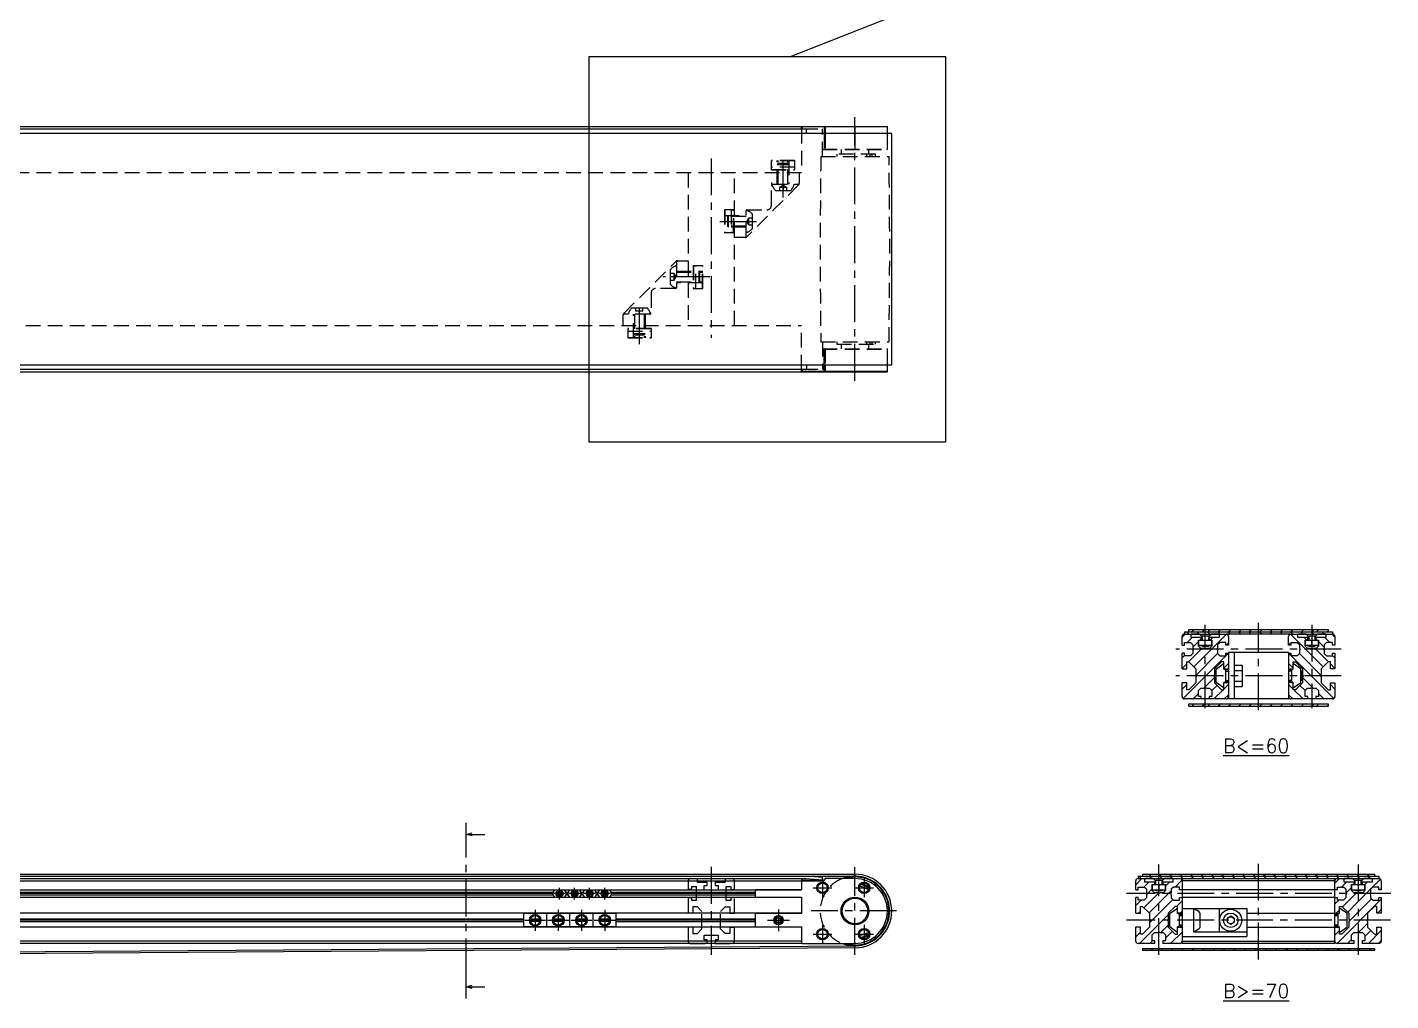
# Model space of a CAD drawing. Extents: x 0 to 1769, y -8 to 950.
# Drawn here: x 981 to 1569, y 109 to 529 of the extents above; entities that cross this region are included whole.
import ezdxf

# ---------------------------------------------------------------- set-up
doc = ezdxf.new("R2010")
doc.units = 0
doc.header["$LTSCALE"] = 0.5
doc.linetypes.add('CENTER', pattern=[50.8, 31.75, -6.35, 6.35, -6.35])
doc.linetypes.add('DASHED', pattern=[19.05, 12.7, -6.35])
for name, color, linetype in [('MSM_CENTER', 1, 'CENTER'), ('MSM_CONTINUOUS', 7, 'CONTINUOUS'), ('MSM_DASHED', 4, 'DASHED'), ('MSM_NARROW', 5, 'CONTINUOUS'), ('MSM_PART_NUMBER', 7, 'CONTINUOUS')]:
    doc.layers.add(name, color=color, linetype=linetype)
doc.styles.get("Standard").update_dxf_attribs({"font": 'txt.shx', "height": 3, "bigfont": 'bigfont.shx'})

msp = doc.modelspace()

# ---------------------------------------------------------------- linework, layer by layer
at = {"layer": 'MSM_CENTER'}
for p, q in [((1338.23, 376.89), (1338.23, 490.67)), ((1276.23, 472.84), (1276.23, 395.41)), ((1307.23, 455.92), (1307.23, 472.97)), ((1279.93, 445.67), (1296.98, 445.67)), ((1275.55, 421.67), (1255.48, 421.67)), ((1245.23, 392.67), (1245.23, 411.42)), ((1489.41, 235.53), (1489.41, 271.53)), ((1512.41, 234.63), (1512.41, 272.43)), ((1535.41, 271.53), (1535.41, 235.53)), ((1548.11, 261.03), (1476.71, 261.03)), ((1548.11, 249.53), (1476.71, 249.53)), ((1170.51, 120.26), (1170.51, 176.06)), ((1276.23, 167), (1276.23, 129)), ((1338.23, 129.1), (1338.23, 166.9)), ((1469.41, 129), (1469.41, 168)), ((1512.41, 127.1), (1512.41, 168.9)), ((1555.41, 168), (1555.41, 129)), ((1324.23, 162), (1324.23, 154)), ((1342.23, 162), (1342.23, 154)), ((1213.23, 155.5), (1208.23, 155.5)), ((1210.73, 153), (1210.73, 158)), ((1219.73, 155.5), (1214.73, 155.5)), ((1217.23, 153), (1217.23, 158)), ((1226.23, 155.5), (1221.23, 155.5)), ((1223.73, 153), (1223.73, 158)), ((1232.73, 155.5), (1227.73, 155.5)), ((1230.23, 153), (1230.23, 158)), ((1320.23, 158), (1328.23, 158)), ((1338.23, 158), (1346.23, 158)), ((1569.47, 155.5), (1455.41, 155.5)), ((1200.23, 148.5), (1200.23, 139.5)), ((1210.23, 148.5), (1210.23, 139.5)), ((1220.23, 148.5), (1220.23, 139.5)), ((1230.23, 148.5), (1230.23, 139.5)), ((1305.23, 148.7), (1305.23, 139.3)), ((1356.23, 148), (1319.33, 148)), ((1195.73, 144), (1204.73, 144)), ((1205.73, 144), (1214.73, 144)), ((1215.73, 144), (1224.73, 144)), ((1225.73, 144), (1234.73, 144)), ((1300.53, 144), (1309.94, 144)), ((1324.23, 142), (1324.23, 134)), ((1342.23, 142), (1342.23, 134)), ((1569.41, 144), (1455.41, 144)), ((1320.23, 138), (1328.23, 138)), ((1338.23, 138), (1346.23, 138))]:
    msp.add_line(p, q, dxfattribs=at)
at = {"layer": 'MSM_CONTINUOUS'}
for p, q in [((1354.13, 483.67), (322.33, 483.67)), ((324.43, 486.67), (1352.03, 486.67)), ((352.16, 485.67), (1322.21, 485.67)), ((1315.23, 485.67), (1315.23, 486.67)), ((1352.23, 486.47), (1315.23, 486.47)), ((1315.43, 486.67), (1315.43, 485.67)), ((1317.27, 483.67), (1317.27, 485.67)), ((1324.29, 483.67), (1324.29, 485.67)), ((1325.03, 486.67), (1325.03, 483.67)), ((1325.23, 486.47), (1325.23, 483.67)), ((1325.43, 486.67), (1325.43, 483.67)), ((1338.23, 486.67), (1338.23, 476.67)), ((1352.23, 483.67), (1352.23, 486.47)), ((1354.13, 383.67), (1354.13, 483.67)), ((1354.13, 383.67), (322.33, 383.67)), ((1317.27, 383.67), (1317.27, 381.67)), ((1324.29, 383.67), (1324.29, 381.67)), ((1325.03, 380.67), (1325.03, 383.67)), ((1325.23, 383.67), (1325.23, 380.87)), ((1325.43, 383.67), (1325.43, 380.67)), ((1338.23, 380.67), (1338.23, 383.67)), ((1352.23, 380.87), (1352.23, 383.67)), ((324.43, 380.67), (1352.03, 380.67)), ((1322.21, 381.67), (352.16, 381.67)), ((1315.23, 380.67), (1315.23, 381.67)), ((1352.23, 380.87), (1315.23, 380.87)), ((1315.43, 381.67), (1315.43, 380.67)), ((1479.41, 262.73), (1479.41, 266.53)), ((1480.41, 268.53), (1544.41, 268.53)), ((1480.41, 268.53), (1480.41, 267.53)), ((1480.41, 267.53), (1499.41, 267.53)), ((1482.41, 269.43), (1542.41, 269.43)), ((1482.41, 268.53), (1482.41, 269.43)), ((1483.41, 266.03), (1483.41, 267.53)), ((1486.91, 267.53), (1483.41, 267.53)), ((1487.71, 266.03), (1483.41, 266.03)), ((1486.56, 264.93), (1492.26, 264.93)), ((1486.56, 262.33), (1486.56, 264.93)), ((1486.66, 262.53), (1486.66, 264.93)), ((1486.91, 267.53), (1487.81, 266.63)), ((1487.71, 264.93), (1487.71, 266.03)), ((1487.81, 266.63), (1487.81, 264.93)), ((1491.01, 266.63), (1487.81, 266.63)), ((1489.41, 262.77), (1489.41, 264.93)), ((1491.01, 266.63), (1491.91, 267.53)), ((1491.01, 264.93), (1491.01, 266.63)), ((1491.11, 266.03), (1491.11, 264.93)), ((1495.41, 266.03), (1491.11, 266.03)), ((1495.41, 267.53), (1491.91, 267.53)), ((1492.16, 264.93), (1492.16, 262.53)), ((1492.26, 264.93), (1492.26, 262.33)), ((1495.41, 267.53), (1495.41, 266.03)), ((1525.41, 267.53), (1498.48, 267.53)), ((1499.41, 267.53), (1499.41, 267.53)), ((1499.41, 266.53), (1499.41, 262.73)), ((1525.41, 267.53), (1544.41, 267.53)), ((1526.34, 267.53), (1525.41, 267.53)), ((1525.41, 267.53), (1525.41, 267.53)), ((1525.41, 262.73), (1525.41, 266.53)), ((1529.41, 266.03), (1529.41, 267.53)), ((1532.91, 267.53), (1529.41, 267.53)), ((1533.71, 266.03), (1529.41, 266.03)), ((1532.56, 262.33), (1532.56, 264.93)), ((1532.56, 264.93), (1538.26, 264.93)), ((1532.66, 262.53), (1532.66, 264.93)), ((1532.91, 267.53), (1533.81, 266.63)), ((1533.71, 264.93), (1533.71, 266.03)), ((1537.01, 266.63), (1533.81, 266.63)), ((1533.81, 266.63), (1533.81, 264.93)), ((1535.41, 262.77), (1535.41, 264.93)), ((1537.01, 266.63), (1537.91, 267.53)), ((1537.01, 266.63), (1537.01, 264.93)), ((1537.11, 266.03), (1537.11, 264.93)), ((1541.41, 266.03), (1537.11, 266.03)), ((1541.41, 267.53), (1537.91, 267.53)), ((1538.16, 264.93), (1538.16, 262.53)), ((1538.26, 264.93), (1538.26, 262.33)), ((1541.41, 267.53), (1541.41, 266.03)), ((1542.41, 269.43), (1542.41, 268.53)), ((1544.41, 268.53), (1544.41, 267.53)), ((1545.41, 266.53), (1545.41, 262.73)), ((1479.41, 262.73), (1480.51, 262.73)), ((1479.41, 252.53), (1479.41, 259.33)), ((1480.51, 259.33), (1479.41, 259.33)), ((1480.51, 263.88), (1483.11, 263.88)), ((1480.51, 262.73), (1480.51, 263.88)), ((1480.51, 258.18), (1480.51, 259.33)), ((1484.11, 262.88), (1483.11, 263.88)), ((1483.11, 258.18), (1484.11, 259.18)), ((1484.11, 262.88), (1484.11, 261.55)), ((1484.11, 261.55), (1484.41, 261.03)), ((1484.41, 261.03), (1484.11, 260.51)), ((1484.11, 260.51), (1484.11, 259.18)), ((1486.56, 262.33), (1487.56, 261.33)), ((1492.16, 262.53), (1486.66, 262.53)), ((1488.89, 261.33), (1487.56, 261.33)), ((1487.86, 262.53), (1488.06, 262.33)), ((1488.06, 262.33), (1490.76, 262.33)), ((1489.41, 261.03), (1488.89, 261.33)), ((1489.93, 261.33), (1489.41, 261.03)), ((1491.26, 261.33), (1489.93, 261.33)), ((1490.76, 262.33), (1490.96, 262.53)), ((1491.26, 261.33), (1492.26, 262.33)), ((1494.71, 261.55), (1494.41, 261.03)), ((1494.41, 261.03), (1494.71, 260.51)), ((1495.71, 263.88), (1494.71, 262.88)), ((1494.71, 262.88), (1494.71, 261.55)), ((1494.71, 260.51), (1494.71, 259.18)), ((1494.71, 259.18), (1495.71, 258.18)), ((1498.31, 263.88), (1495.71, 263.88)), ((1498.31, 262.73), (1498.31, 263.88)), ((1499.41, 262.73), (1498.31, 262.73)), ((1498.31, 258.18), (1498.31, 259.33)), ((1498.31, 259.33), (1499.41, 259.33)), ((1525.41, 259.53), (1499.41, 259.53)), ((1499.41, 259.53), (1499.41, 239.53)), ((1501.91, 259.53), (1501.91, 239.53)), ((1526.51, 262.73), (1525.41, 262.73)), ((1525.41, 259.53), (1525.41, 239.53)), ((1525.41, 259.33), (1526.51, 259.33)), ((1526.51, 263.88), (1529.11, 263.88)), ((1526.51, 262.73), (1526.51, 263.88)), ((1526.51, 258.18), (1526.51, 259.33)), ((1530.11, 262.88), (1529.11, 263.88)), ((1529.11, 258.18), (1530.11, 259.18)), ((1530.11, 259.66), (1530.1, 259.66)), ((1530.11, 262.88), (1530.11, 261.55)), ((1530.11, 261.55), (1530.41, 261.03)), ((1530.41, 261.03), (1530.11, 260.51)), ((1530.11, 260.51), (1530.11, 259.18)), ((1532.56, 262.33), (1533.56, 261.33)), ((1538.16, 262.53), (1532.66, 262.53)), ((1534.89, 261.33), (1533.56, 261.33)), ((1533.86, 262.53), (1534.06, 262.33)), ((1534.06, 262.33), (1536.76, 262.33)), ((1535.41, 261.03), (1534.89, 261.33)), ((1535.93, 261.33), (1535.41, 261.03)), ((1537.26, 261.33), (1535.93, 261.33)), ((1536.76, 262.33), (1536.96, 262.53)), ((1537.26, 261.33), (1538.26, 262.33)), ((1540.71, 261.55), (1540.41, 261.03)), ((1540.41, 261.03), (1540.71, 260.51)), ((1541.71, 263.88), (1540.71, 262.88)), ((1540.71, 262.88), (1540.71, 261.55)), ((1540.71, 260.51), (1540.71, 259.18)), ((1540.71, 259.18), (1541.71, 258.18)), ((1544.31, 263.88), (1541.71, 263.88)), ((1544.31, 262.73), (1544.31, 263.88)), ((1545.41, 262.73), (1544.31, 262.73)), ((1544.31, 258.18), (1544.31, 259.33)), ((1544.31, 259.33), (1545.41, 259.33)), ((1545.41, 259.33), (1545.41, 252.53)), ((1483.11, 258.18), (1480.51, 258.18)), ((1481.41, 255.53), (1482.41, 255.53)), ((1481.41, 252.53), (1481.41, 255.53)), ((1481.41, 252.63), (1481.41, 253.83)), ((1485.41, 252.53), (1482.41, 255.53)), ((1496.41, 255.53), (1493.41, 252.53)), ((1494.24, 252.52), (1497.05, 254.49)), ((1495.71, 258.18), (1498.31, 258.18)), ((1497.41, 255.53), (1496.41, 255.53)), ((1497.41, 252.43), (1497.41, 255.53)), ((1501.91, 254.15), (1505.41, 254.15)), ((1505.41, 254.15), (1505.41, 244.91)), ((1529.11, 258.18), (1526.51, 258.18)), ((1527.41, 255.53), (1528.41, 255.53)), ((1527.41, 252.43), (1527.41, 255.53)), ((1530.58, 252.52), (1527.77, 254.49)), ((1531.41, 252.53), (1528.41, 255.53)), ((1542.41, 255.53), (1539.41, 252.53)), ((1541.71, 258.18), (1544.31, 258.18)), ((1543.41, 255.53), (1542.41, 255.53)), ((1543.41, 252.53), (1543.41, 255.53)), ((1543.41, 252.63), (1543.41, 253.83)), ((1479.41, 252.53), (1481.41, 252.53)), ((1481.41, 252.63), (1481.41, 252.63)), ((1485.41, 252.53), (1485.41, 250.05)), ((1485.41, 250.05), (1485.71, 249.53)), ((1485.71, 249.53), (1485.41, 249.01)), ((1485.41, 249.01), (1485.41, 246.53)), ((1493.41, 250.05), (1493.11, 249.53)), ((1493.11, 249.53), (1493.41, 249.01)), ((1493.41, 252.53), (1493.41, 250.05)), ((1493.41, 249.01), (1493.41, 246.53)), ((1493.91, 251.54), (1494.11, 251.74)), ((1493.91, 251.54), (1493.91, 247.52)), ((1493.91, 247.52), (1494.11, 247.32)), ((1494.11, 246.78), (1494.11, 252.27)), ((1497.41, 252.48), (1499.41, 252.48)), ((1497.41, 252.43), (1498.01, 252.43)), ((1498.21, 252.23), (1498.21, 246.83)), ((1499.41, 252.03), (1498.21, 252.03)), ((1501.91, 251.84), (1505.41, 251.84)), ((1501.91, 247.22), (1505.41, 247.22)), ((1525.41, 252.48), (1527.41, 252.48)), ((1525.41, 252.03), (1526.61, 252.03)), ((1526.61, 252.23), (1526.61, 246.83)), ((1527.41, 252.43), (1526.81, 252.43)), ((1530.71, 246.78), (1530.71, 252.27)), ((1530.91, 251.54), (1530.71, 251.74)), ((1530.91, 247.52), (1530.71, 247.32)), ((1530.91, 251.54), (1530.91, 247.52)), ((1531.41, 252.53), (1531.41, 250.05)), ((1531.41, 250.05), (1531.71, 249.53)), ((1531.71, 249.53), (1531.41, 249.01)), ((1531.41, 249.01), (1531.41, 246.53)), ((1539.41, 250.05), (1539.11, 249.53)), ((1539.11, 249.53), (1539.41, 249.01)), ((1539.41, 252.53), (1539.41, 250.05)), ((1539.41, 249.01), (1539.41, 246.53)), ((1543.41, 252.63), (1543.41, 252.63)), ((1545.41, 252.53), (1543.41, 252.53)), ((1481.41, 246.53), (1479.41, 246.53)), ((1479.41, 240.53), (1479.41, 246.53)), ((1481.41, 243.53), (1481.41, 246.53)), ((1482.41, 243.53), (1481.41, 243.53)), ((1482.41, 243.53), (1485.41, 246.53)), ((1487.56, 244.23), (1486.56, 243.23)), ((1486.56, 240.63), (1486.56, 243.23)), ((1487.56, 244.23), (1488.89, 244.23)), ((1488.89, 244.23), (1489.41, 244.53)), ((1489.41, 244.53), (1489.93, 244.23)), ((1489.93, 244.23), (1491.26, 244.23)), ((1492.26, 243.23), (1491.26, 244.23)), ((1492.26, 243.23), (1492.26, 240.63)), ((1493.41, 246.53), (1496.41, 243.53)), ((1497.05, 244.57), (1494.24, 246.54)), ((1496.41, 243.53), (1497.41, 243.53)), ((1497.41, 243.53), (1497.41, 246.63)), ((1498.01, 246.63), (1497.41, 246.63)), ((1497.41, 246.58), (1499.41, 246.58)), ((1498.21, 247.03), (1499.41, 247.03)), ((1501.91, 244.91), (1505.41, 244.91)), ((1526.61, 247.03), (1525.41, 247.03)), ((1527.41, 246.58), (1525.41, 246.58)), ((1526.81, 246.63), (1527.41, 246.63)), ((1527.41, 243.53), (1527.41, 246.63)), ((1528.41, 243.53), (1527.41, 243.53)), ((1527.77, 244.57), (1530.58, 246.54)), ((1528.41, 243.53), (1531.41, 246.53)), ((1533.56, 244.23), (1532.56, 243.23)), ((1532.56, 240.63), (1532.56, 243.23)), ((1533.56, 244.23), (1534.89, 244.23)), ((1534.89, 244.23), (1535.41, 244.53)), ((1535.41, 244.53), (1535.93, 244.23)), ((1535.93, 244.23), (1537.26, 244.23)), ((1538.26, 243.23), (1537.26, 244.23)), ((1538.26, 243.23), (1538.26, 240.63)), ((1539.41, 246.53), (1542.41, 243.53)), ((1542.41, 243.53), (1543.41, 243.53)), ((1543.41, 246.53), (1545.41, 246.53)), ((1543.41, 243.53), (1543.41, 246.53)), ((1543.41, 245.23), (1543.41, 246.43)), ((1545.41, 246.53), (1545.41, 240.53)), ((1498.41, 239.53), (1480.41, 239.53)), ((1482.41, 237.37), (1542.41, 237.37)), ((1482.41, 236.47), (1482.41, 237.37)), ((1482.41, 236.47), (1542.41, 236.47)), ((1487.71, 240.63), (1486.56, 240.63)), ((1487.71, 239.53), (1487.71, 240.63)), ((1492.26, 240.63), (1491.11, 240.63)), ((1491.11, 240.63), (1491.11, 239.53)), ((1525.41, 239.53), (1499.41, 239.53)), ((1544.41, 239.53), (1526.41, 239.53)), ((1533.71, 240.63), (1532.56, 240.63)), ((1533.71, 239.53), (1533.71, 240.63)), ((1538.26, 240.63), (1537.11, 240.63)), ((1537.11, 240.63), (1537.11, 239.53)), ((1542.41, 237.37), (1542.41, 236.47)), ((1170.51, 176.06), (1170.51, 186.06)), ((1170.51, 181.06), (1173.01, 181.73)), ((1170.51, 181.06), (1178.51, 181.06)), ((1173.01, 180.39), (1170.51, 181.06)), ((338.23, 163.9), (1338.23, 163.9)), ((338.23, 163), (1338.23, 163)), ((351.43, 161), (1325.03, 161)), ((359.23, 162), (1317.23, 162)), ((1315.23, 162), (1315.23, 157.1)), ((1325.03, 161.2), (1315.43, 161.2)), ((1317.23, 162), (1324.22, 161.5)), ((1324.29, 162.5), (1317.27, 163)), ((1324.22, 161.5), (1324.29, 162.5)), ((1325.23, 161.8), (1325.23, 161.4)), ((1338.23, 162), (1325.43, 162)), ((1338.23, 161.8), (1338.23, 162)), ((1459.41, 157.2), (1459.41, 161)), ((1460.41, 163), (1564.41, 163)), ((1460.41, 163), (1460.41, 162)), ((1460.41, 162), (1564.41, 162)), ((1462.41, 163.9), (1562.41, 163.9)), ((1462.41, 163.9), (1462.41, 163)), ((1463.41, 160.5), (1463.41, 162)), ((1466.91, 162), (1463.41, 162)), ((1467.71, 160.5), (1463.41, 160.5)), ((1466.56, 159.4), (1472.26, 159.4)), ((1466.56, 156.8), (1466.56, 159.4)), ((1466.66, 157), (1466.66, 159.4)), ((1466.91, 162), (1467.81, 161.1)), ((1467.71, 159.4), (1467.71, 160.5)), ((1467.81, 161.1), (1467.81, 159.4)), ((1471.01, 161.1), (1467.81, 161.1)), ((1469.41, 159.4), (1469.41, 157.25)), ((1471.01, 161.1), (1471.91, 162)), ((1471.01, 159.4), (1471.01, 161.1)), ((1471.11, 160.5), (1471.11, 159.4)), ((1475.41, 160.5), (1471.11, 160.5)), ((1475.41, 162), (1471.91, 162)), ((1472.16, 159.4), (1472.16, 157)), ((1472.26, 159.4), (1472.26, 156.8)), ((1475.41, 162), (1475.41, 160.5)), ((1479.41, 162), (1479.41, 134)), ((1545.41, 161), (1479.41, 161)), ((1545.41, 134), (1545.41, 162)), ((1549.41, 160.5), (1549.41, 162)), ((1552.91, 162), (1549.41, 162)), ((1553.71, 160.5), (1549.41, 160.5)), ((1552.56, 156.8), (1552.56, 159.4)), ((1552.56, 159.4), (1558.26, 159.4)), ((1552.66, 157), (1552.66, 159.4)), ((1552.91, 162), (1553.81, 161.1)), ((1553.71, 159.4), (1553.71, 160.5)), ((1553.81, 161.1), (1553.81, 159.4)), ((1557.01, 161.1), (1553.81, 161.1)), ((1555.41, 159.4), (1555.41, 157.25)), ((1557.01, 161.1), (1557.91, 162)), ((1557.01, 159.4), (1557.01, 161.1)), ((1557.11, 160.5), (1557.11, 159.4)), ((1561.41, 160.5), (1557.11, 160.5)), ((1561.41, 162), (1557.91, 162)), ((1558.16, 159.4), (1558.16, 157)), ((1558.26, 159.4), (1558.26, 156.8)), ((1561.41, 162), (1561.41, 160.5)), ((1562.41, 163.9), (1562.41, 163)), ((1564.41, 163), (1564.41, 162)), ((1565.41, 161), (1565.41, 157.2)), ((361.23, 157.2), (1315.23, 157.2)), ((1315.23, 153.8), (361.23, 153.8)), ((1207.86, 156.02), (381.23, 156.02)), ((1207.56, 155.5), (381.23, 155.5)), ((381.23, 154.98), (1207.86, 154.98)), ((1208.54, 157.2), (1207.56, 155.5)), ((1207.56, 155.5), (1208.54, 153.8)), ((1211.96, 155.5), (1209.5, 155.5)), ((1211.85, 156.02), (1209.62, 156.02)), ((1211.85, 154.98), (1209.62, 154.98)), ((1213.91, 155.5), (1212.93, 157.2)), ((1212.93, 153.8), (1213.91, 155.5)), ((1214.36, 156.02), (1213.61, 156.02)), ((1213.61, 154.98), (1214.36, 154.98)), ((1214.06, 155.5), (1213.91, 155.5)), ((1215.04, 157.2), (1214.06, 155.5)), ((1214.06, 155.5), (1215.04, 153.8)), ((1218.46, 155.5), (1216, 155.5)), ((1218.35, 156.02), (1216.12, 156.02)), ((1218.35, 154.98), (1216.12, 154.98)), ((1220.41, 155.5), (1219.43, 157.2)), ((1219.43, 153.8), (1220.41, 155.5)), ((1220.86, 156.02), (1220.11, 156.02)), ((1220.11, 154.98), (1220.86, 154.98)), ((1220.56, 155.5), (1220.41, 155.5)), ((1221.54, 157.2), (1220.56, 155.5)), ((1220.56, 155.5), (1221.54, 153.8)), ((1224.96, 155.5), (1222.5, 155.5)), ((1224.85, 156.02), (1222.62, 156.02)), ((1224.85, 154.98), (1222.62, 154.98)), ((1226.91, 155.5), (1225.93, 157.2)), ((1225.93, 153.8), (1226.91, 155.5)), ((1227.36, 156.02), (1226.61, 156.02)), ((1226.61, 154.98), (1227.36, 154.98)), ((1227.06, 155.5), (1226.91, 155.5)), ((1228.04, 157.2), (1227.06, 155.5)), ((1227.06, 155.5), (1228.04, 153.8)), ((1231.46, 155.5), (1229, 155.5)), ((1231.35, 156.02), (1229.12, 156.02)), ((1231.35, 154.98), (1229.12, 154.98)), ((1233.41, 155.5), (1232.43, 157.2)), ((1232.43, 153.8), (1233.41, 155.5)), ((1295.23, 156.02), (1233.11, 156.02)), ((1233.11, 154.98), (1295.23, 154.98)), ((1295.23, 155.5), (1233.41, 155.5)), ((1315.23, 157.1), (1295.23, 157.1)), ((1295.23, 157.1), (1295.23, 153.9)), ((1295.23, 153.9), (1315.23, 153.9)), ((1315.23, 153.9), (1315.23, 146.9)), ((1344.08, 157.08), (1343.74, 157.29)), ((1344.17, 158.02), (1344.3, 157.93)), ((1459.41, 157.2), (1460.51, 157.2)), ((1459.41, 147), (1459.41, 153.8)), ((1460.51, 153.8), (1459.41, 153.8)), ((1460.51, 158.35), (1463.11, 158.35)), ((1460.51, 157.2), (1460.51, 158.35)), ((1460.51, 152.65), (1460.51, 153.8)), ((1464.11, 157.35), (1463.11, 158.35)), ((1463.11, 152.65), (1464.11, 153.65)), ((1464.11, 157.35), (1464.11, 156.02)), ((1464.11, 156.02), (1464.41, 155.5)), ((1464.41, 155.5), (1464.11, 154.98)), ((1464.11, 154.98), (1464.11, 153.65)), ((1466.56, 156.8), (1467.56, 155.8)), ((1472.16, 157), (1466.66, 157)), ((1468.89, 155.8), (1467.56, 155.8)), ((1467.86, 157), (1468.06, 156.8)), ((1468.06, 156.8), (1470.76, 156.8)), ((1469.41, 155.5), (1468.89, 155.8)), ((1469.93, 155.8), (1469.41, 155.5)), ((1471.26, 155.8), (1469.93, 155.8)), ((1470.76, 156.8), (1470.96, 157)), ((1471.26, 155.8), (1472.26, 156.8)), ((1474.71, 156.02), (1474.41, 155.5)), ((1474.41, 155.5), (1474.71, 154.98)), ((1475.71, 158.35), (1474.71, 157.35)), ((1474.71, 157.35), (1474.71, 156.02)), ((1474.71, 154.98), (1474.71, 153.65)), ((1474.71, 154.13), (1474.72, 154.13)), ((1474.71, 153.65), (1475.71, 152.65)), ((1478.31, 158.35), (1475.71, 158.35)), ((1478.31, 157.2), (1478.31, 158.35)), ((1479.41, 157.2), (1478.31, 157.2)), ((1478.31, 152.65), (1478.31, 153.8)), ((1478.31, 153.8), (1479.41, 153.8)), ((1479.41, 157.25), (1545.41, 157.25)), ((1545.41, 153.75), (1479.41, 153.75)), ((1479.41, 153.5), (1479.41, 147.3)), ((1546.51, 157.2), (1545.41, 157.2)), ((1545.41, 153.8), (1546.51, 153.8)), ((1546.51, 158.35), (1549.11, 158.35)), ((1546.51, 157.2), (1546.51, 158.35)), ((1546.51, 152.65), (1546.51, 153.8)), ((1550.11, 157.35), (1549.11, 158.35)), ((1549.11, 152.65), (1550.11, 153.65)), ((1550.11, 154.13), (1550.1, 154.13)), ((1550.11, 157.35), (1550.11, 156.02)), ((1550.11, 156.02), (1550.41, 155.5)), ((1550.41, 155.5), (1550.11, 154.98)), ((1550.11, 154.98), (1550.11, 153.65)), ((1552.56, 156.8), (1553.56, 155.8)), ((1558.16, 157), (1552.66, 157)), ((1554.89, 155.8), (1553.56, 155.8)), ((1553.86, 157), (1554.06, 156.8)), ((1554.06, 156.8), (1556.76, 156.8)), ((1555.41, 155.5), (1554.89, 155.8)), ((1555.93, 155.8), (1555.41, 155.5)), ((1557.26, 155.8), (1555.93, 155.8)), ((1556.76, 156.8), (1556.96, 157)), ((1557.26, 155.8), (1558.26, 156.8)), ((1560.71, 156.02), (1560.41, 155.5)), ((1560.41, 155.5), (1560.71, 154.98)), ((1561.71, 158.35), (1560.71, 157.35)), ((1560.71, 157.35), (1560.71, 156.02)), ((1560.71, 154.98), (1560.71, 153.65)), ((1560.71, 153.65), (1561.71, 152.65)), ((1564.31, 158.35), (1561.71, 158.35)), ((1564.31, 157.2), (1564.31, 158.35)), ((1565.41, 157.2), (1564.31, 157.2)), ((1564.31, 152.65), (1564.31, 153.8)), ((1564.31, 153.8), (1565.41, 153.8)), ((1565.41, 153.8), (1565.41, 147)), ((1463.11, 152.65), (1460.51, 152.65)), ((1461.41, 150), (1462.41, 150)), ((1461.41, 147), (1461.41, 150)), ((1461.41, 147.1), (1461.41, 148.3)), ((1465.41, 147), (1462.41, 150)), ((1476.41, 150), (1473.41, 147)), ((1474.24, 146.99), (1477.05, 148.96)), ((1475.71, 152.65), (1478.31, 152.65)), ((1477.41, 150), (1476.41, 150)), ((1477.41, 146.9), (1477.41, 150)), ((1479.41, 149), (1507.41, 149)), ((1479.41, 147.16), (1479.41, 135)), ((1484.41, 149), (1484.41, 139)), ((1487.16, 140.87), (1487.16, 147.12)), ((1495.41, 149), (1495.41, 139)), ((1507.41, 149), (1507.41, 137)), ((1549.11, 152.65), (1546.51, 152.65)), ((1547.41, 150), (1548.41, 150)), ((1547.41, 146.9), (1547.41, 150)), ((1550.58, 146.99), (1547.77, 148.96)), ((1551.41, 147), (1548.41, 150)), ((1562.41, 150), (1559.41, 147)), ((1561.71, 152.65), (1564.31, 152.65)), ((1563.41, 150), (1562.41, 150)), ((1563.41, 147), (1563.41, 150)), ((1563.41, 147.1), (1563.41, 148.3)), ((1315.23, 147), (921, 147)), ((1195.23, 144.52), (921.11, 144.52)), ((1195.23, 144), (921.11, 144)), ((921.11, 143.48), (1195.23, 143.48)), ((1195.23, 147), (1195.23, 141)), ((1235.23, 146.9), (1195.23, 146.9)), ((1202.3, 144), (1198.17, 144)), ((1202.23, 144.52), (1198.23, 144.52)), ((1202.23, 143.48), (1198.23, 143.48)), ((1205.23, 141), (1205.23, 147)), ((1212.3, 144), (1208.17, 144)), ((1212.23, 144.52), (1208.23, 144.52)), ((1212.23, 143.48), (1208.23, 143.48)), ((1215.23, 141), (1215.23, 147)), ((1222.3, 144), (1218.17, 144)), ((1222.23, 144.52), (1218.23, 144.52)), ((1222.23, 143.48), (1218.23, 143.48)), ((1225.23, 141), (1225.23, 147)), ((1232.3, 144), (1228.17, 144)), ((1232.23, 144.52), (1228.23, 144.52)), ((1232.23, 143.48), (1228.23, 143.48)), ((1235.23, 141), (1235.23, 147)), ((1295.23, 144.52), (1235.23, 144.52)), ((1295.23, 144), (1235.23, 144)), ((1235.23, 143.48), (1295.23, 143.48)), ((1295.23, 147), (1295.23, 141)), ((1315.23, 146.9), (1295.23, 146.9)), ((1304.12, 144.31), (1304.94, 145.12)), ((1304.41, 143.19), (1304.12, 144.31)), ((1305.53, 142.88), (1304.41, 143.19)), ((1304.94, 145.12), (1306.06, 144.81)), ((1306.35, 143.69), (1305.53, 142.88)), ((1306.06, 144.81), (1306.35, 143.69)), ((1459.41, 147), (1461.41, 147)), ((1461.41, 147.1), (1461.41, 147.1)), ((1465.41, 147), (1465.41, 144.52)), ((1465.41, 144.52), (1465.71, 144)), ((1465.71, 144), (1465.41, 143.48)), ((1465.41, 143.48), (1465.41, 141)), ((1473.41, 144.52), (1473.11, 144)), ((1473.11, 144), (1473.41, 143.48)), ((1473.41, 147), (1473.41, 144.52)), ((1473.41, 143.48), (1473.41, 141)), ((1474.11, 141.26), (1474.11, 146.74)), ((1479.41, 147), (1477.41, 147)), ((1477.41, 146.9), (1478.01, 146.9)), ((1478.21, 146.7), (1478.21, 141.3)), ((1479.41, 146.5), (1478.21, 146.5)), ((1478.21, 141.5), (1479.41, 141.5)), ((1500.41, 145.73), (1498.91, 144.87)), ((1498.91, 144.87), (1498.91, 143.13)), ((1498.91, 143.13), (1500.41, 142.27)), ((1501.91, 144.87), (1500.41, 145.73)), ((1500.41, 142.27), (1501.91, 143.13)), ((1501.91, 144.87), (1501.91, 143.13)), ((1507.41, 147), (1547.41, 147)), ((1546.61, 146.5), (1545.41, 146.5)), ((1545.41, 141.5), (1546.61, 141.5)), ((1546.61, 146.7), (1546.61, 141.3)), ((1547.41, 146.9), (1546.81, 146.9)), ((1550.71, 141.26), (1550.71, 146.74)), ((1551.41, 147), (1551.41, 144.52)), ((1551.41, 144.52), (1551.71, 144)), ((1551.71, 144), (1551.41, 143.48)), ((1551.41, 143.48), (1551.41, 141)), ((1559.41, 144.52), (1559.11, 144)), ((1559.11, 144), (1559.41, 143.48)), ((1559.41, 147), (1559.41, 144.52)), ((1559.41, 143.48), (1559.41, 141)), ((1563.41, 147.1), (1563.41, 147.1)), ((1565.41, 147), (1563.41, 147)), ((1315.23, 141), (921.11, 141)), ((1235.23, 141.1), (1195.23, 141.1)), ((1295.23, 141.1), (1315.23, 141.1)), ((1315.23, 141.1), (1315.23, 134)), ((1461.41, 141), (1459.41, 141)), ((1459.41, 135), (1459.41, 141)), ((1461.41, 138), (1461.41, 141)), ((1462.41, 138), (1461.41, 138)), ((1462.41, 138), (1465.41, 141)), ((1467.56, 138.7), (1466.56, 137.7)), ((1466.56, 135.1), (1466.56, 137.7)), ((1467.56, 138.7), (1468.89, 138.7)), ((1468.89, 138.7), (1469.41, 139)), ((1469.41, 139), (1469.93, 138.7)), ((1469.93, 138.7), (1471.26, 138.7)), ((1472.26, 137.7), (1471.26, 138.7)), ((1472.26, 137.7), (1472.26, 135.1)), ((1473.41, 141), (1476.41, 138)), ((1477.05, 139.04), (1474.24, 141.01)), ((1476.41, 138), (1477.41, 138)), ((1477.41, 138), (1477.41, 141.1)), ((1478.01, 141.1), (1477.41, 141.1)), ((1477.41, 141), (1479.41, 141)), ((1479.41, 137), (1507.41, 137)), ((1484.41, 139), (1507.41, 139)), ((1507.41, 141), (1547.41, 141)), ((1546.81, 141.1), (1547.41, 141.1)), ((1547.41, 138), (1547.41, 141.1)), ((1548.41, 138), (1547.41, 138)), ((1547.77, 139.04), (1550.58, 141.01)), ((1548.41, 138), (1551.41, 141)), ((1553.56, 138.7), (1552.56, 137.7)), ((1552.56, 135.1), (1552.56, 137.7)), ((1553.56, 138.7), (1554.89, 138.7)), ((1554.89, 138.7), (1555.41, 139)), ((1555.41, 139), (1555.93, 138.7)), ((1555.93, 138.7), (1557.26, 138.7)), ((1558.26, 137.7), (1557.26, 138.7)), ((1558.26, 137.7), (1558.26, 135.1)), ((1559.41, 141), (1562.41, 138)), ((1562.41, 138), (1563.41, 138)), ((1563.41, 141), (1565.41, 141)), ((1563.41, 138), (1563.41, 141)), ((1563.41, 139.7), (1563.41, 140.9)), ((1565.41, 141), (1565.41, 135)), ((1315.23, 135), (921.11, 135)), ((1315.23, 134), (921.11, 134)), ((921.23, 130.11), (1338.34, 133)), ((1338.34, 132.1), (921.23, 129.21)), ((1315.43, 134), (1338.23, 134)), ((1338.23, 134.2), (1338.23, 134)), ((1467.71, 134), (1460.41, 134)), ((1462.41, 131.84), (1562.41, 131.84)), ((1462.41, 131.84), (1462.41, 130.94)), ((1562.41, 130.94), (1462.41, 130.94)), ((1467.71, 135.1), (1466.56, 135.1)), ((1467.71, 134), (1467.71, 135.1)), ((1472.26, 135.1), (1471.11, 135.1)), ((1471.11, 135.1), (1471.11, 134)), ((1478.41, 134), (1471.11, 134)), ((1479.41, 135), (1479.41, 135)), ((1479.41, 135), (1545.41, 135)), ((1545.41, 134), (1479.41, 134)), ((1553.71, 134), (1546.41, 134)), ((1553.71, 135.1), (1552.56, 135.1)), ((1553.71, 134), (1553.71, 135.1)), ((1558.26, 135.1), (1557.11, 135.1)), ((1557.11, 135.1), (1557.11, 134)), ((1564.41, 134), (1557.11, 134)), ((1562.41, 134.03), (1562.41, 134)), ((1562.41, 131.84), (1562.41, 130.94)), ((1170.51, 110.26), (1170.51, 120.26)), ((1170.51, 115.26), (1173.01, 115.93)), ((1170.51, 115.26), (1178.51, 115.26)), ((1173.01, 114.59), (1170.51, 115.26))]:
    msp.add_line(p, q, dxfattribs=at)
for centre, radius in [((1324.23, 158), 2.07), ((1342.23, 158), 2.07), ((1210.73, 155.5), 1.23), ((1217.23, 155.5), 1.23), ((1223.73, 155.5), 1.23), ((1230.23, 155.5), 1.23), ((1338.23, 148), 6), ((1338.23, 148), 5.5), ((1500.41, 144), 4.75), ((1500.41, 144), 3.12), ((1200.23, 144), 2.07), ((1210.23, 144), 2.07), ((1220.23, 144), 2.07), ((1230.23, 144), 2.07), ((1305.23, 144), 2), ((1305.23, 144), 1), ((1500.41, 144), 1.5), ((1324.23, 138), 2.07), ((1342.23, 138), 2.07)]:
    msp.add_circle(centre, radius, dxfattribs=at)
for centre, radius, start, end in [((1315.43, 486.47), 0.2, 90, 180), ((1325.43, 486.47), 0.2, 90, 180), ((1352.03, 486.47), 0.2, 0, 90), ((1315.43, 380.87), 0.2, 180, 270), ((1325.43, 380.87), 0.2, 180, 270), ((1352.03, 380.87), 0.2, 270, 0), ((1480.41, 266.53), 1, 90, 180), ((1498.41, 266.53), 1, 0, 90), ((1526.41, 266.53), 1, 90, 180), ((1544.41, 266.53), 1, 0, 90), ((1488.04, 266.44), 3.91, 249.4278, 290.5722), ((1490.79, 266.5), 3.97, 249.74384, 290.25616), ((1534.04, 266.44), 3.91, 249.4278, 290.5722), ((1536.79, 266.5), 3.97, 249.74384, 290.25616), ((1497.18, 254.3), 0.228, 0.00019, 124.99191), ((1527.64, 254.3), 0.228, 55.00809, 179.99981), ((1494.41, 252.27), 0.3, 124.99202, 180), ((1498.01, 252.23), 0.2, 0, 90), ((1526.81, 252.23), 0.2, 90, 180), ((1530.41, 252.27), 0.3, 360, 55.00798), ((1494.41, 246.78), 0.3, 180, 235.00798), ((1497.18, 244.76), 0.228, 235.00809, 359.99981), ((1498.01, 246.83), 0.2, 270, 0), ((1526.81, 246.83), 0.2, 180, 270), ((1527.64, 244.76), 0.228, 180.00019, 304.99191), ((1530.41, 246.78), 0.3, 304.99202, 0), ((1480.41, 240.53), 1, 180, 270), ((1498.41, 240.53), 1, 270, 0), ((1526.41, 240.53), 1, 180, 270), ((1544.41, 240.53), 1, 270, 0), ((1315.43, 161), 0.2, 90, 180), ((1325.03, 161.4), 0.2, 270, 0), ((1325.43, 161.8), 0.2, 90, 180), ((1338.23, 148), 15, 248.96053, 111.03943), ((1338.23, 148), 14.7, 252.24722, 107.75278), ((1338.23, 148), 15.9, 270.39637, 90), ((1338.23, 148), 14, 270, 90), ((1338.84, 149.26), 10.25, 58.67368, 79.73327), ((1337.73, 146.74), 13.29, 60.50055, 75.92357), ((1337.72, 146.7), 13.38, 60.68591, 75.71674), ((1460.41, 161), 1, 90, 180), ((1478.41, 161), 1, 0, 90), ((1546.41, 161), 1, 90, 180), ((1564.41, 161), 1, 0, 90), ((1337.41, 145.81), 13.11, 61.14769, 77.47146), ((1468.04, 160.91), 3.91, 249.4278, 290.5722), ((1470.79, 160.97), 3.97, 249.74384, 290.25616), ((1554.04, 160.91), 3.91, 249.4278, 290.5722), ((1556.79, 160.97), 3.97, 249.74384, 290.25616), ((1477.18, 148.77), 0.228, 0.00019, 124.99191), ((1479.11, 147.3), 0.3, 270, 0), ((1483.51, 144.09), 4.75, 39.77311, 79.06843), ((1547.64, 148.77), 0.228, 55.00809, 179.99981), ((1474.41, 146.74), 0.3, 124.99202, 180), ((1474.41, 141.26), 0.3, 180, 235.00798), ((1478.01, 146.7), 0.2, 0, 90), ((1478.01, 141.3), 0.2, 270, 0), ((1546.81, 146.7), 0.2, 90, 180), ((1546.81, 141.3), 0.2, 180, 270), ((1550.41, 146.74), 0.3, 360, 55.00798), ((1550.41, 141.26), 0.3, 304.99202, 0), ((1338.23, 148), 10.8, 280.8048, 302.79802), ((1339.56, 144.59), 8.02, 277.96972, 306.20878), ((1338.23, 148), 11.95, 283.22132, 300.3815), ((1338.23, 148), 12, 283.42051, 300.18231), ((1477.18, 139.23), 0.228, 235.00809, 359.99981), ((1479.11, 140.7), 0.3, 0, 90), ((1483.51, 143.91), 4.75, 280.93157, 320.22689), ((1547.64, 139.23), 0.228, 180.00019, 304.99191), ((1315.43, 134.2), 0.2, 180, 270), ((1460.41, 135), 1, 180, 270), ((1478.41, 135), 1, 270, 0), ((1546.41, 135), 1, 180, 270), ((1564.41, 135), 1, 270, 0)]:
    msp.add_arc(centre, radius, start, end, dxfattribs=at)
at = {"layer": 'MSM_DASHED'}
for p, q in [((1315.23, 485.67), (1315.23, 466.67)), ((1324.29, 473.67), (1324.29, 483.67)), ((1325.03, 483.67), (1325.03, 476.67)), ((1325.23, 483.67), (1325.23, 476.67)), ((1325.43, 483.67), (1325.43, 476.67)), ((1352.23, 482.87), (1352.23, 483.67)), ((1324.29, 476.87), (1352.23, 476.87)), ((1324.29, 476.67), (1352.03, 476.67)), ((1332.23, 476.67), (1332.23, 474.67)), ((1344.23, 474.67), (1344.23, 476.67)), ((1352.23, 476.87), (1352.23, 479.49)), ((1312.23, 471.97), (1302.23, 471.97)), ((1302.23, 467.87), (1302.23, 471.97)), ((1312.23, 471.84), (1302.23, 471.84)), ((1304.73, 461.67), (1304.73, 471.97)), ((1305.17, 461.67), (1305.17, 471.97)), ((1309.3, 461.67), (1309.3, 471.97)), ((1309.73, 471.97), (1309.73, 461.67)), ((1312.23, 467.87), (1312.23, 471.97)), ((1323.53, 473.67), (1352.93, 473.67)), ((1330.38, 474.67), (1330.38, 473.67)), ((1347.18, 474.67), (1330.38, 474.67)), ((1343.42, 473.67), (1343.42, 474.67)), ((1344.75, 473.67), (1344.75, 474.67)), ((1345.48, 474.67), (1345.48, 473.67)), ((1347.18, 473.67), (1347.18, 474.67)), ((1315.23, 466.67), (361.23, 466.67)), ((1266.23, 466.67), (1266.23, 400.67)), ((1286.23, 400.67), (1286.23, 466.67)), ((1312.23, 469.03), (1302.23, 469.03)), ((1302.23, 468.07), (1312.23, 468.07)), ((1302.23, 467.87), (1312.23, 467.87)), ((1304.73, 470.24), (1305.17, 470.67)), ((1304.73, 470.24), (1309.73, 470.24)), ((1309.3, 470.67), (1305.17, 470.67)), ((1309.3, 470.67), (1309.73, 470.24)), ((1314.23, 466.67), (1314.23, 462.09)), ((1313.94, 461.38), (1291.53, 438.96)), ((1302.23, 462.48), (1302.23, 460.92)), ((1302.23, 452.67), (1302.23, 461.17)), ((1302.73, 461.67), (1314.14, 461.67)), ((1305.73, 460.48), (1307.23, 461.35)), ((1305.73, 460.48), (1305.73, 458.92)), ((1305.73, 460.48), (1308.73, 460.48)), ((1307.23, 461.35), (1308.73, 460.48)), ((1307.23, 460.48), (1307.23, 458.92)), ((1308.73, 460.48), (1308.73, 458.92)), ((1310.36, 458.92), (1304.11, 458.92)), ((1281.93, 450.67), (1281.93, 440.67)), ((1286.03, 450.67), (1281.93, 450.67)), ((1281.93, 448.17), (1291.23, 448.17)), ((1291.23, 447.74), (1281.93, 447.74)), ((1282.06, 450.67), (1282.06, 440.67)), ((1283.23, 447.74), (1283.67, 448.17)), ((1283.23, 447.74), (1283.23, 443.6)), ((1283.67, 443.17), (1283.67, 448.17)), ((1284.88, 450.67), (1284.88, 440.67)), ((1285.83, 440.67), (1285.83, 450.67)), ((1286.03, 440.67), (1286.03, 450.67)), ((1291.23, 438.76), (1291.23, 450.17)), ((1291.73, 450.67), (1300.23, 450.67)), ((1293.98, 442.55), (1293.98, 448.8)), ((1291.23, 443.6), (1281.93, 443.6)), ((1291.23, 443.17), (1281.93, 443.17)), ((1283.67, 443.17), (1283.23, 443.6)), ((1291.56, 445.67), (1292.42, 447.17)), ((1292.42, 444.17), (1291.56, 445.67)), ((1292.42, 447.17), (1293.98, 447.17)), ((1292.42, 444.17), (1292.42, 447.17)), ((1292.42, 445.67), (1293.98, 445.67)), ((1292.42, 444.17), (1293.98, 444.17)), ((1286.03, 440.67), (1281.93, 440.67)), ((1290.82, 438.67), (1286.23, 438.67)), ((1238.53, 405.96), (1260.94, 428.38)), ((1258.48, 424.8), (1258.48, 418.55)), ((1261.23, 428.58), (1261.23, 417.17)), ((1261.23, 424.17), (1272.53, 424.17)), ((1261.23, 423.74), (1272.53, 423.74)), ((1261.65, 428.67), (1266.23, 428.67)), ((1268.43, 426.67), (1268.43, 416.67)), ((1268.43, 426.67), (1272.53, 426.67)), ((1268.63, 426.67), (1268.63, 416.67)), ((1269.59, 416.67), (1269.59, 426.67)), ((1270.8, 424.17), (1270.8, 419.17)), ((1270.8, 424.17), (1271.23, 423.74)), ((1271.23, 419.6), (1271.23, 423.74)), ((1272.41, 416.67), (1272.41, 426.67)), ((1272.53, 416.67), (1272.53, 426.67)), ((1260.04, 423.17), (1258.48, 423.17)), ((1260.04, 421.67), (1258.48, 421.67)), ((1260.04, 420.17), (1258.48, 420.17)), ((1260.04, 423.17), (1260.91, 421.67)), ((1260.04, 423.17), (1260.04, 420.17)), ((1260.91, 421.67), (1260.04, 420.17)), ((1261.23, 419.6), (1272.53, 419.6)), ((1272.53, 419.17), (1261.23, 419.17)), ((1271.23, 419.6), (1270.8, 419.17)), ((1250.23, 414.67), (1250.23, 406.17)), ((1260.73, 416.67), (1252.23, 416.67)), ((1268.43, 416.67), (1272.53, 416.67)), ((1242.11, 408.42), (1248.36, 408.42)), ((1243.73, 406.86), (1243.73, 408.42)), ((1246.73, 406.86), (1243.73, 406.86)), ((1245.23, 406.86), (1245.23, 408.42)), ((1246.73, 406.86), (1246.73, 408.42)), ((361.23, 400.67), (1315.23, 400.67)), ((1238.23, 400.67), (1238.23, 405.26)), ((1249.73, 405.67), (1238.32, 405.67)), ((1242.73, 395.37), (1242.73, 405.67)), ((1243.17, 405.67), (1243.17, 395.37)), ((1247.3, 405.67), (1247.3, 395.37)), ((1247.73, 405.67), (1247.73, 395.37)), ((1315.23, 381.67), (1315.23, 400.67)), ((1250.23, 399.47), (1240.23, 399.47)), ((1240.23, 399.47), (1240.23, 395.37)), ((1250.23, 399.27), (1240.23, 399.27)), ((1240.23, 398.31), (1250.23, 398.31)), ((1240.23, 395.5), (1250.23, 395.5)), ((1240.23, 395.37), (1250.23, 395.37)), ((1247.73, 397.1), (1242.73, 397.1)), ((1243.17, 396.67), (1242.73, 397.1)), ((1243.17, 396.67), (1247.3, 396.67)), ((1247.73, 397.1), (1247.3, 396.67)), ((1250.23, 399.47), (1250.23, 395.37)), ((1323.53, 393.67), (1352.93, 393.67)), ((1324.29, 393.67), (1324.29, 383.67)), ((1324.29, 390.67), (1352.03, 390.67)), ((1324.29, 390.47), (1352.23, 390.47)), ((1325.03, 383.67), (1325.03, 390.67)), ((1325.23, 390.67), (1325.23, 383.67)), ((1325.43, 390.67), (1325.43, 383.67)), ((1330.38, 393.67), (1330.38, 392.67)), ((1330.38, 392.67), (1347.18, 392.67)), ((1332.23, 392.67), (1332.23, 390.67)), ((1338.23, 383.67), (1338.23, 390.67)), ((1343.42, 392.67), (1343.42, 393.67)), ((1344.23, 390.67), (1344.23, 392.67)), ((1344.75, 392.67), (1344.75, 393.67)), ((1345.48, 393.67), (1345.48, 392.67)), ((1347.18, 392.67), (1347.18, 393.67)), ((1352.23, 387.87), (1352.23, 390.47)), ((1352.23, 383.67), (1352.23, 384.49)), ((1266.23, 161), (1266.23, 157.25)), ((1267.23, 162), (1270.23, 162)), ((1270.23, 160.5), (1270.23, 162)), ((1270.23, 160.5), (1274.48, 160.5)), ((1273.23, 159), (1274.48, 159)), ((1273.23, 157), (1273.23, 159)), ((1274.48, 159), (1274.48, 160.5)), ((1277.98, 160.5), (1277.98, 159)), ((1277.98, 160.5), (1282.23, 160.5)), ((1277.98, 159), (1279.23, 159)), ((1279.23, 159), (1279.23, 157)), ((1282.23, 162), (1282.23, 160.5)), ((1282.23, 162), (1285.23, 162)), ((1286.23, 157.25), (1286.23, 161)), ((1267.73, 157.25), (1266.23, 157.25)), ((1266.23, 153.75), (1266.23, 147)), ((1266.23, 153.75), (1267.73, 153.75)), ((1267.73, 158.5), (1269.73, 158.5)), ((1267.73, 158.5), (1267.73, 157.25)), ((1267.73, 153.75), (1267.73, 152.5)), ((1269.73, 158.5), (1269.73, 152.5)), ((1279.23, 157), (1273.23, 157)), ((1282.73, 158.5), (1284.73, 158.5)), ((1282.73, 152.5), (1282.73, 158.5)), ((1284.73, 158.5), (1284.73, 157.25)), ((1284.73, 157.25), (1286.23, 157.25)), ((1284.73, 153.75), (1284.73, 152.5)), ((1286.23, 153.75), (1284.73, 153.75)), ((1286.23, 147), (1286.23, 153.75)), ((1269.73, 152.5), (1267.73, 152.5)), ((1268.23, 149.75), (1268.23, 147)), ((1270.23, 149.75), (1268.23, 149.75)), ((1272.23, 147.75), (1270.23, 149.75)), ((1272.23, 140.25), (1272.23, 147.75)), ((1280.23, 147.75), (1282.23, 149.75)), ((1280.23, 140.25), (1280.23, 147.75)), ((1282.23, 149.75), (1284.23, 149.75)), ((1284.73, 152.5), (1282.73, 152.5)), ((1284.23, 149.75), (1284.23, 147)), ((1268.23, 147), (1266.23, 147)), ((1284.23, 147), (1286.23, 147)), ((1266.23, 141), (1266.23, 135)), ((1268.23, 141), (1266.23, 141)), ((1268.23, 141), (1268.23, 138.25)), ((1268.23, 138.25), (1270.23, 138.25)), ((1270.23, 138.25), (1272.23, 140.25)), ((1273.23, 137.5), (1279.23, 137.5)), ((1273.23, 135.5), (1273.23, 137.5)), ((1274.48, 135.5), (1273.23, 135.5)), ((1274.48, 134), (1274.48, 135.5)), ((1277.98, 135.5), (1277.98, 134)), ((1279.23, 135.5), (1277.98, 135.5)), ((1279.23, 137.5), (1279.23, 135.5)), ((1282.23, 138.25), (1280.23, 140.25)), ((1284.23, 138.25), (1282.23, 138.25)), ((1284.23, 141), (1284.23, 138.25)), ((1284.23, 141), (1286.23, 141)), ((1286.23, 135), (1286.23, 141)), ((1267.23, 134), (1274.48, 134)), ((1277.98, 134), (1285.23, 134))]:
    msp.add_line(p, q, dxfattribs=at)
for centre, radius, start, end in [((1366.13, 481.18), 14, 173.06607, 186.93393), ((1325.43, 476.87), 0.2, 180, 270), ((1352.03, 476.87), 0.2, 270, 0), ((3990.07, 433.67), 2666.84, 179.14059, 180.85941), ((-1313.6, 433.67), 2666.84, 359.14059, 0.85941), ((1302.73, 461.17), 0.5, 90, 180), ((1307.15, 462.57), 4.75, 191.61256, 230.22689), ((1307.32, 462.57), 4.75, 309.77311, 349.06843), ((1313.23, 462.09), 1, 315, 0), ((1291.73, 450.17), 0.5, 90, 180), ((1290.33, 445.76), 4.75, 39.77311, 78.37632), ((1300.23, 452.67), 2, 270, 0), ((1290.33, 445.58), 4.75, 280.93157, 320.22689), ((1290.82, 439.67), 1, 270, 315), ((1262.14, 421.76), 4.75, 100.93157, 140.22689), ((1261.65, 427.67), 1, 90, 135), ((1262.14, 421.58), 4.75, 219.77311, 258.37632), ((1252.23, 414.67), 2, 90, 180), ((1260.73, 417.17), 0.5, 270, 0), ((1245.15, 404.77), 4.75, 129.77311, 169.06843), ((1245.32, 404.77), 4.75, 11.61256, 50.22689), ((1249.73, 406.17), 0.5, 270, 0), ((1239.23, 405.26), 1, 135, 180), ((1325.48, 390.42), 0.229, 134.50189, 167.9441), ((1325.48, 390.43), 0.229, 102.0627, 135.48847), ((1352.03, 390.47), 0.2, 0, 90), ((1366.15, 386.18), 14.02, 173.07512, 186.92488), ((1267.23, 161), 1, 90, 180), ((1285.23, 161), 1, 0, 90), ((1338.23, 148), 15, 111.03947, 248.96053), ((1267.23, 135), 1, 180, 270), ((1285.23, 135), 1, 270, 0)]:
    msp.add_arc(centre, radius, start, end, dxfattribs=at)
at = {"layer": 'MSM_NARROW'}
for p, q in [((1310.44, 516.81), (1562.33, 616.34)), ((1223.51, 516.81), (1377.38, 516.81)), ((1223.51, 350.41), (1223.51, 516.81)), ((1377.38, 516.81), (1377.38, 350.41)), ((1377.38, 350.41), (1223.51, 350.41)), ((1480.74, 267.53), (1479.41, 266.2)), ((1482.36, 267.53), (1481.36, 268.53)), ((1483.73, 266.03), (1481.58, 263.88)), ((1483.68, 268.53), (1484.58, 269.43)), ((1498.66, 267.49), (1484.56, 253.38)), ((1486.85, 267.53), (1485.85, 268.53)), ((1487.71, 265.52), (1487.12, 264.93)), ((1488.06, 266.63), (1488.06, 264.93)), ((1488.17, 268.53), (1489.07, 269.43)), ((1491.34, 267.53), (1490.34, 268.53)), ((1490.59, 268.53), (1491.49, 269.43)), ((1490.76, 266.63), (1490.76, 264.93)), ((1492.71, 266.03), (1491.61, 264.93)), ((1495.83, 267.53), (1494.83, 268.53)), ((1495.08, 268.53), (1495.98, 269.43)), ((1500.32, 267.53), (1499.32, 268.53)), ((1499.57, 268.53), (1500.47, 269.43)), ((1504.81, 267.53), (1503.81, 268.53)), ((1504.06, 268.53), (1504.96, 269.43)), ((1509.3, 267.53), (1508.3, 268.53)), ((1508.55, 268.53), (1509.45, 269.43)), ((1513.79, 267.53), (1512.79, 268.53)), ((1513.04, 268.53), (1513.94, 269.43)), ((1518.28, 267.53), (1517.28, 268.53)), ((1517.53, 268.53), (1518.43, 269.43)), ((1522.77, 267.53), (1521.77, 268.53)), ((1522.02, 268.53), (1522.92, 269.43)), ((1526.16, 267.49), (1540.26, 253.38)), ((1527.26, 267.53), (1526.26, 268.53)), ((1526.51, 268.53), (1527.41, 269.43)), ((1531.75, 267.53), (1530.75, 268.53)), ((1531, 268.53), (1531.9, 269.43)), ((1532.11, 266.03), (1533.21, 264.93)), ((1534.06, 266.63), (1534.06, 264.93)), ((1536.24, 267.53), (1535.24, 268.53)), ((1535.49, 268.53), (1536.39, 269.43)), ((1536.76, 266.63), (1536.76, 264.93)), ((1537.11, 265.52), (1537.7, 264.93)), ((1537.56, 268.53), (1538.46, 269.43)), ((1540.73, 267.53), (1539.73, 268.53)), ((1541.09, 266.03), (1543.24, 263.88)), ((1542.05, 268.53), (1542.41, 268.89)), ((1544.08, 267.53), (1545.41, 266.2)), ((1544.41, 268.34), (1544.22, 268.53)), ((1499.41, 259.26), (1479.85, 239.7)), ((1480.51, 262.81), (1480.43, 262.73)), ((1488.01, 261.33), (1482.21, 255.53)), ((1486.56, 264.37), (1484.11, 261.92)), ((1494.78, 259.11), (1485.52, 249.86)), ((1488.06, 262.33), (1488.06, 262.53)), ((1490.76, 262.33), (1490.76, 262.53)), ((1499.41, 263.75), (1498.39, 262.73)), ((1525.41, 263.75), (1526.43, 262.73)), ((1525.41, 259.26), (1544.97, 239.7)), ((1530.04, 259.11), (1539.3, 249.86)), ((1534.06, 262.33), (1534.06, 262.53)), ((1536.76, 262.33), (1536.76, 262.53)), ((1536.81, 261.33), (1542.61, 255.53)), ((1538.26, 264.37), (1540.71, 261.92)), ((1544.31, 262.81), (1544.39, 262.73)), ((1480.51, 258.32), (1479.41, 257.22)), ((1481.41, 254.73), (1479.41, 252.73)), ((1499.41, 254.77), (1497.41, 252.77)), ((1525.41, 254.77), (1527.41, 252.77)), ((1543.41, 254.73), (1545.41, 252.73)), ((1544.31, 258.32), (1545.41, 257.22)), ((1493.41, 248.77), (1488.87, 244.23)), ((1493.91, 251.54), (1494.11, 251.54)), ((1493.91, 247.52), (1494.11, 247.52)), ((1498.21, 251.54), (1499.41, 251.54)), ((1498.21, 247.52), (1499.41, 247.52)), ((1526.61, 251.54), (1525.41, 251.54)), ((1526.61, 247.52), (1525.41, 247.52)), ((1530.91, 251.54), (1530.71, 251.54)), ((1530.91, 247.52), (1530.71, 247.52)), ((1531.41, 248.77), (1535.95, 244.23)), ((1481.41, 245.75), (1479.41, 243.75)), ((1486.56, 241.92), (1484.17, 239.53)), ((1494.54, 245.4), (1492.26, 243.13)), ((1497.15, 243.53), (1493.15, 239.53)), ((1499.41, 245.79), (1497.41, 243.79)), ((1499.41, 241.3), (1497.64, 239.53)), ((1525.41, 245.79), (1527.41, 243.79)), ((1525.41, 241.3), (1527.18, 239.53)), ((1527.67, 243.53), (1531.67, 239.53)), ((1530.28, 245.4), (1532.56, 243.13)), ((1538.26, 241.92), (1540.65, 239.53)), ((1543.41, 245.75), (1545.41, 243.75)), ((1483.68, 236.47), (1484.58, 237.37)), ((1488.17, 236.47), (1489.07, 237.37)), ((1490.59, 236.47), (1491.49, 237.37)), ((1495.08, 236.47), (1495.98, 237.37)), ((1499.57, 236.47), (1500.47, 237.37)), ((1504.06, 236.47), (1504.96, 237.37)), ((1508.55, 236.47), (1509.45, 237.37)), ((1513.04, 236.47), (1513.94, 237.37)), ((1517.53, 236.47), (1518.43, 237.37)), ((1522.02, 236.47), (1522.92, 237.37)), ((1526.51, 236.47), (1527.41, 237.37)), ((1531, 236.47), (1531.9, 237.37)), ((1535.49, 236.47), (1536.39, 237.37)), ((1537.56, 236.47), (1538.46, 237.37)), ((1542.05, 236.47), (1542.41, 236.82)), ((1459.41, 159.32), (1462.09, 162)), ((1460.83, 163), (1461.83, 162)), ((1462.93, 158.35), (1465.08, 160.5)), ((1466.11, 163.9), (1465.21, 163)), ((1465.32, 163), (1466.32, 162)), ((1468.06, 159.4), (1468.06, 161.1)), ((1470.6, 163.9), (1469.7, 163)), ((1469.81, 163), (1470.81, 162)), ((1470.76, 159.4), (1470.76, 161.1)), ((1472.26, 158.7), (1474.06, 160.5)), ((1475.09, 163.9), (1474.19, 163)), ((1474.3, 163), (1475.3, 162)), ((1475.41, 161.85), (1475.56, 162)), ((1476.4, 158.35), (1479.36, 161.31)), ((1479.58, 163.9), (1478.68, 163)), ((1478.79, 163), (1479.79, 162)), ((1484.07, 163.9), (1483.17, 163)), ((1483.28, 163), (1484.28, 162)), ((1488.56, 163.9), (1487.66, 163)), ((1487.77, 163), (1488.77, 162)), ((1493.05, 163.9), (1492.15, 163)), ((1492.26, 163), (1493.26, 162)), ((1497.54, 163.9), (1496.64, 163)), ((1496.75, 163), (1497.75, 162)), ((1502.03, 163.9), (1501.13, 163)), ((1501.24, 163), (1502.24, 162)), ((1506.52, 163.9), (1505.62, 163)), ((1505.73, 163), (1506.73, 162)), ((1511.01, 163.9), (1510.11, 163)), ((1510.22, 163), (1511.22, 162)), ((1515.5, 163.9), (1514.6, 163)), ((1514.71, 163), (1515.71, 162)), ((1519.99, 163.9), (1519.09, 163)), ((1519.2, 163), (1520.2, 162)), ((1524.48, 163.9), (1523.58, 163)), ((1523.69, 163), (1524.69, 162)), ((1528.97, 163.9), (1528.07, 163)), ((1528.18, 163), (1529.18, 162)), ((1533.46, 163.9), (1532.56, 163)), ((1532.67, 163), (1533.67, 162)), ((1537.95, 163.9), (1537.05, 163)), ((1537.16, 163), (1538.16, 162)), ((1542.44, 163.9), (1541.54, 163)), ((1541.65, 163), (1542.65, 162)), ((1545.41, 160.01), (1547.4, 162)), ((1546.93, 163.9), (1546.03, 163)), ((1546.14, 163), (1547.14, 162)), ((1548.24, 158.35), (1550.39, 160.5)), ((1551.42, 163.9), (1550.52, 163)), ((1550.63, 163), (1551.63, 162)), ((1554.06, 159.4), (1554.06, 161.1)), ((1555.91, 163.9), (1555.01, 163)), ((1555.12, 163), (1556.12, 162)), ((1555.41, 152.05), (1565.09, 161.73)), ((1556.76, 159.4), (1556.76, 161.1)), ((1558.26, 159.39), (1559.37, 160.5)), ((1560.4, 163.9), (1559.5, 163)), ((1559.61, 163), (1560.61, 162)), ((1564.1, 163), (1564.41, 162.69)), ((1462.98, 149.43), (1469.19, 155.63)), ((1464.2, 155.13), (1466.56, 157.49)), ((1465.23, 147.18), (1474.71, 156.66)), ((1468.06, 156.8), (1468.06, 157)), ((1470.76, 156.8), (1470.76, 157)), ((1546.34, 134), (1565.41, 153.07)), ((1548.64, 149.77), (1554.67, 155.8)), ((1550.22, 155.84), (1552.56, 158.18)), ((1551.52, 143.67), (1561.11, 153.25)), ((1554.06, 156.8), (1554.06, 157)), ((1556.76, 156.8), (1556.76, 157)), ((1565.05, 157.2), (1565.41, 157.56)), ((1565.56, 155.59), (1565.47, 155.5)), ((1459.41, 150.34), (1461.72, 152.65)), ((1460.56, 147), (1461.41, 147.85)), ((1465.41, 142.87), (1475.45, 152.91)), ((1477.03, 150), (1479.41, 152.38)), ((1478.52, 147), (1479.41, 147.89)), ((1545.41, 151.03), (1547.03, 152.65)), ((1545.87, 147), (1547.41, 148.54)), ((1547.41, 147.44), (1546.97, 147)), ((1550.89, 147.53), (1555.41, 152.05)), ((1563.83, 147), (1565.41, 148.58)), ((1461.03, 134), (1473.41, 146.38)), ((1470.22, 138.7), (1473.41, 141.89)), ((1478.21, 146.01), (1479.41, 146.01)), ((1478.21, 141.99), (1479.41, 141.99)), ((1545.41, 146.01), (1546.61, 146.01)), ((1545.41, 141.99), (1546.61, 141.99)), ((1555.68, 138.85), (1559.41, 142.58)), ((1459.41, 136.87), (1461.41, 138.87)), ((1472.26, 136.25), (1475.21, 139.2)), ((1474.5, 134), (1479.41, 138.91)), ((1545.47, 141), (1545.41, 140.94)), ((1545.41, 137.56), (1547.41, 139.56)), ((1550.83, 134), (1552.56, 135.73)), ((1555.47, 141), (1555.41, 140.94)), ((1558.26, 136.94), (1560.87, 139.54)), ((1559.81, 134), (1565.41, 139.6)), ((1465.52, 134), (1466.62, 135.1)), ((1466.64, 131.84), (1465.74, 130.94)), ((1471.13, 131.84), (1470.23, 130.94)), ((1475.62, 131.84), (1474.72, 130.94)), ((1480.11, 131.84), (1479.21, 130.94)), ((1484.6, 131.84), (1483.7, 130.94)), ((1489.09, 131.84), (1488.19, 130.94)), ((1493.58, 131.84), (1492.68, 130.94)), ((1498.07, 131.84), (1497.17, 130.94)), ((1502.56, 131.84), (1501.66, 130.94)), ((1507.05, 131.84), (1506.15, 130.94)), ((1511.54, 131.84), (1510.64, 130.94)), ((1516.03, 131.84), (1515.13, 130.94)), ((1520.52, 131.84), (1519.62, 130.94)), ((1525.01, 131.84), (1524.11, 130.94)), ((1529.5, 131.84), (1528.6, 130.94)), ((1533.99, 131.84), (1533.09, 130.94)), ((1538.48, 131.84), (1537.58, 130.94)), ((1542.97, 131.84), (1542.07, 130.94)), ((1547.47, 131.84), (1546.57, 130.94)), ((1551.96, 131.84), (1551.06, 130.94)), ((1556.45, 131.84), (1555.55, 130.94)), ((1560.94, 131.84), (1560.04, 130.94)), ((1564.3, 134), (1565.41, 135.11))]:
    msp.add_line(p, q, dxfattribs=at)
for centre, radius in [((1324.23, 158), 2.5), ((1342.23, 158), 2.5), ((1210.73, 155.5), 1.5), ((1217.23, 155.5), 1.5), ((1223.73, 155.5), 1.5), ((1230.23, 155.5), 1.5), ((1200.23, 144), 2.5), ((1210.23, 144), 2.5), ((1220.23, 144), 2.5), ((1230.23, 144), 2.5), ((1305.23, 144), 1.62), ((1324.23, 138), 2.5), ((1342.23, 138), 2.5)]:
    msp.add_circle(centre, radius, dxfattribs=at)

# ---------------------------------------------------------------- texts
at = {"layer": 'MSM_PART_NUMBER'}
for s, p in [('%%UB<=60', (1497.16, 216.25)), ('%%UB>=70', (1497.16, 110.46))]:
    msp.add_text(s, height=6, dxfattribs=at).set_placement(p)

doc.saveas('drawing.dxf')
